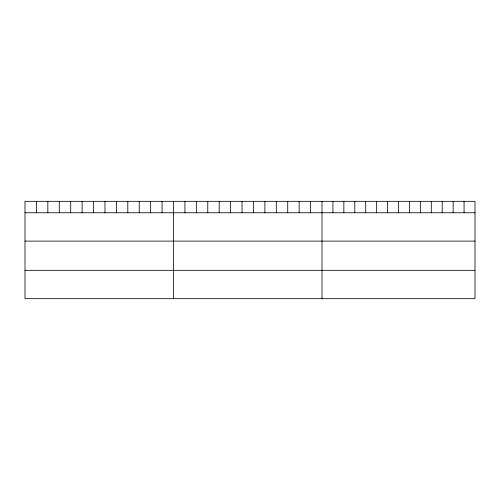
<?xml version="1.0" encoding="UTF-8"?>
<svg xmlns="http://www.w3.org/2000/svg" width="500" height="500" viewBox="0 0 500 500"><rect width="100%" height="100%" fill="white"/><g stroke="black" fill="none" stroke-linecap="round" stroke-linejoin="round"><path stroke-width="0.75" d="M475 212.756L475 298.675L25 298.675L25 201.325L475 201.325L475 212.756L25 212.756M25 241.112L475 241.112M25 270.325L475 270.325M464.069 201.325L464.069 212.756M453.144 201.325L453.144 212.756M442.212 201.325L442.212 212.756M431.287 201.325L431.287 212.756M420.356 201.325L420.356 212.756M409.431 201.325L409.431 212.756M398.5 201.325L398.5 212.756M387.569 201.325L387.569 212.756M376.644 201.325L376.644 212.756M365.712 201.325L365.712 212.756M354.787 201.325L354.787 212.756M343.856 201.325L343.856 212.756M332.931 201.325L332.931 212.756M322 201.325L322 298.675M310.575 201.325L310.575 212.756M299.156 201.325L299.156 212.756M287.731 201.325L287.731 212.756M276.306 201.325L276.306 212.756M264.887 201.325L264.887 212.756M253.463 201.325L253.463 212.756M242.037 201.325L242.037 212.756M230.613 201.325L230.613 212.756M219.194 201.325L219.194 212.756M207.769 201.325L207.769 212.756M196.344 201.325L196.344 212.756M184.925 201.325L184.925 212.756M173.5 201.325L173.5 298.675M162.075 201.325L162.075 212.756M150.656 201.325L150.656 212.756M139.231 201.325L139.231 212.756M127.806 201.325L127.806 212.756M116.388 201.325L116.388 212.756M104.963 201.325L104.963 212.756M93.537 201.325L93.537 212.756M82.112 201.325L82.112 212.756M70.694 201.325L70.694 212.756M59.269 201.325L59.269 212.756M47.844 201.325L47.844 212.756M36.425 201.325L36.425 212.756"/></g></svg>
